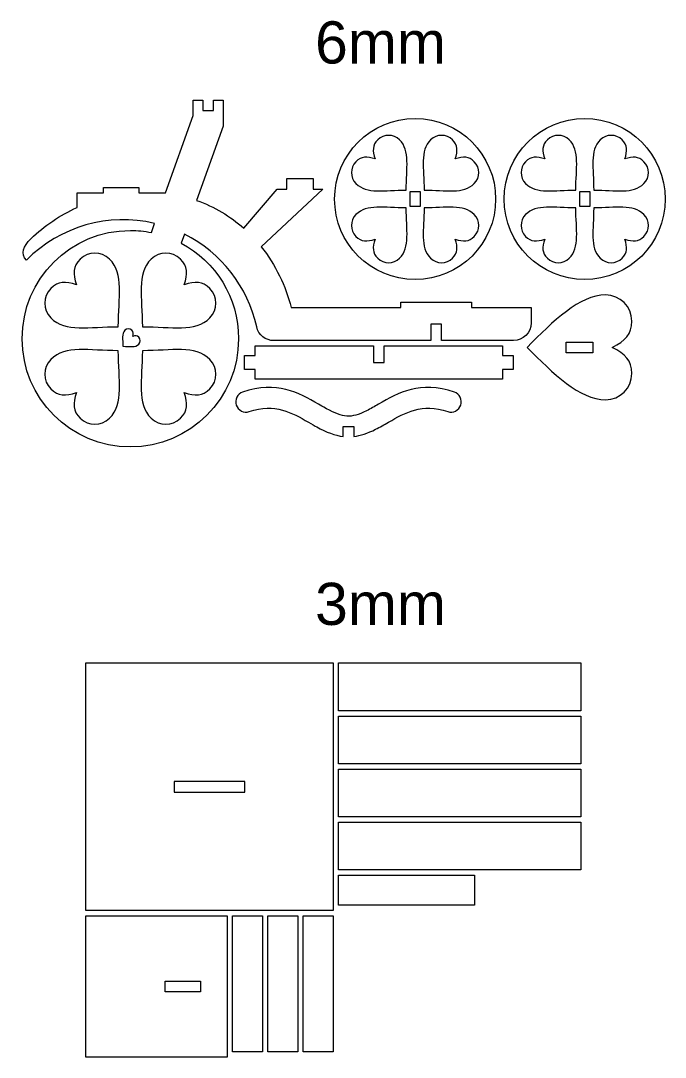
# Model space of a CAD drawing. Header units: millimetres. Extents: x 1785 to 2676, y -1582 to -996.
# Drawn here: x 1785 to 2150, y -1582 to -996 of the extents above; entities that cross this region are included whole.
import ezdxf

# ---------------------------------------------------------------- set-up
doc = ezdxf.new("R2010")
doc.units = ezdxf.units.MM
doc.header["$MEASUREMENT"] = 0
doc.layers.add('Camada 1', color=7, linetype='Continuous')
doc.styles.add('0', font='arial.ttf', dxfattribs={"height": 1})

msp = doc.modelspace()

# ---------------------------------------------------------------- linework, layer by layer
at = {"layer": 'Camada 1', "color": 250, "lineweight": 20}
for points, knots in [([(1894.0501, -1046.5773), (1894.0501, -1046.5773), (1888.0501, -1046.5773), (1888.0501, -1046.5773), (1888.0501, -1046.5773), (1888.0501, -1046.5773), (1888.0501, -1040.8004), (1888.0501, -1040.8004), (1888.0501, -1040.8004), (1888.0501, -1040.8004), (1882.5774, -1040.8004), (1882.5774, -1040.8004), (1882.5774, -1040.8004), (1882.5774, -1040.8004), (1882.5774, -1049.4567), (1882.5774, -1049.4567), (1882.5774, -1049.4567), (1882.5774, -1049.4567), (1866.9504, -1093.2514), (1866.9504, -1093.2514), (1866.9504, -1093.2514), (1866.9504, -1093.2514), (1851.9504, -1093.2514), (1851.9504, -1093.2514), (1851.9504, -1093.2514), (1851.9504, -1093.2514), (1851.9504, -1090.2514), (1851.9504, -1090.2514), (1851.9504, -1090.2514), (1851.9504, -1090.2514), (1831.9504, -1090.2514), (1831.9504, -1090.2514), (1831.9504, -1090.2514), (1831.9504, -1090.2514), (1831.9504, -1093.2514), (1831.9504, -1093.2514), (1831.9504, -1093.2514), (1831.9504, -1093.2514), (1816.9504, -1093.2514), (1816.9504, -1093.2514), (1816.9504, -1093.2514), (1816.9504, -1093.2514), (1816.9504, -1101.4876), (1816.9504, -1101.4876), (1816.9504, -1101.4876), (1807.386, -1105.7916), (1798.4586, -1111.7301), (1790.8149, -1119.179), (1790.8149, -1119.179), (1786.4247, -1123.4573), (1785.0845, -1127.7052), (1788.2783, -1131.2603), (1788.2783, -1131.2603), (1807.3465, -1112.0591), (1834.8769, -1104.3838), (1860.8006, -1110.4863), (1860.8006, -1110.4863), (1860.8006, -1110.4863), (1858.9641, -1115.6329), (1858.9641, -1115.6329), (1858.9641, -1115.6329), (1855.122, -1114.8773), (1851.1506, -1114.4813), (1847.0869, -1114.4813), (1847.0869, -1114.4813), (1813.2841, -1114.4813), (1785.8814, -1141.8841), (1785.8814, -1175.6869), (1785.8814, -1175.6869), (1785.8814, -1209.4898), (1813.2841, -1236.8924), (1847.0869, -1236.8924), (1847.0869, -1236.8924), (1880.8897, -1236.8924), (1908.2924, -1209.4898), (1908.2924, -1175.6869), (1908.2924, -1175.6869), (1908.2924, -1152.3051), (1895.1812, -1131.9853), (1875.9097, -1121.6791), (1875.9097, -1121.6791), (1875.9097, -1121.6791), (1877.7165, -1116.6157), (1877.7165, -1116.6157), (1877.7165, -1116.6157), (1898.5229, -1127.0296), (1913.5282, -1146.3002), (1918.5541, -1168.968), (1918.5541, -1168.968), (1919.5691, -1173.5456), (1923.6283, -1176.8033), (1928.317, -1176.8034), (1928.317, -1176.8034), (1928.317, -1176.8034), (2017.0135, -1176.8033), (2017.0135, -1176.8033), (2017.0135, -1176.8033), (2017.0135, -1176.8033), (2017.0135, -1167.4551), (2017.0135, -1167.4551), (2017.0135, -1167.4551), (2017.0135, -1167.4551), (2023.0135, -1167.4551), (2023.0135, -1167.4551), (2023.0135, -1167.4551), (2023.0135, -1167.4551), (2023.0135, -1176.8033), (2023.0135, -1176.8033), (2023.0135, -1176.8033), (2023.0135, -1176.8033), (2063.7944, -1176.8033), (2063.7944, -1176.8033), (2063.7944, -1176.8033), (2069.3172, -1176.8033), (2073.7943, -1172.3262), (2073.7944, -1166.8034), (2073.7944, -1166.8034), (2073.7944, -1166.8034), (2073.7944, -1158.1068), (2073.7944, -1158.1068), (2073.7944, -1158.1068), (2073.7944, -1158.1068), (2040.0135, -1158.1068), (2040.0135, -1158.1068), (2040.0135, -1158.1068), (2040.0135, -1158.1068), (2040.0135, -1155.1068), (2040.0135, -1155.1068), (2040.0135, -1155.1068), (2040.0135, -1155.1068), (2000.0135, -1155.1068), (2000.0135, -1155.1068), (2000.0135, -1155.1068), (2000.0135, -1155.1068), (2000.0135, -1158.1068), (2000.0135, -1158.1068), (2000.0135, -1158.1068), (2000.0135, -1158.1068), (1938.0135, -1158.1068), (1938.0135, -1158.1068), (1938.0135, -1158.1068), (1934.9909, -1145.8679), (1929.2624, -1133.9252), (1921.1255, -1123.6928), (1921.1255, -1123.6928), (1921.1255, -1123.6928), (1955.9873, -1091.0888), (1955.9873, -1091.0888), (1955.9873, -1091.0888), (1955.9873, -1091.0888), (1950.5961, -1091.0888), (1950.5961, -1091.0888), (1950.5961, -1091.0888), (1950.5961, -1091.0888), (1950.5961, -1085.0888), (1950.5961, -1085.0888), (1950.5961, -1085.0888), (1950.5961, -1085.0888), (1935.5961, -1085.0888), (1935.5961, -1085.0888), (1935.5961, -1085.0888), (1935.5961, -1085.0888), (1935.5961, -1091.0888), (1935.5961, -1091.0888), (1935.5961, -1091.0888), (1935.5961, -1091.0888), (1930.2048, -1091.0888), (1930.2048, -1091.0888), (1930.2048, -1091.0888), (1930.2048, -1091.0888), (1911.2037, -1113.1836), (1911.2037, -1113.1836), (1911.2037, -1113.1836), (1903.6246, -1106.4336), (1894.6884, -1100.9991), (1884.5299, -1097.5211), (1884.5299, -1097.5211), (1884.5299, -1097.5211), (1899.5228, -1055.5035), (1899.5228, -1055.5035), (1899.5228, -1055.5035), (1899.5228, -1055.5035), (1899.5228, -1040.8004), (1899.5228, -1040.8004), (1899.5228, -1040.8004), (1899.5228, -1040.8004), (1894.0501, -1040.8004), (1894.0501, -1040.8004), (1894.0501, -1040.8004), (1894.0501, -1040.8004), (1894.0501, -1046.5773), (1894.0501, -1046.5773)], [0, 0, 0, 0, 0.02040816, 0.02040816, 0.02040816, 0.02040816, 0.04081633, 0.04081633, 0.04081633, 0.04081633, 0.06122449, 0.06122449, 0.06122449, 0.06122449, 0.08163265, 0.08163265, 0.08163265, 0.08163265, 0.10204082, 0.10204082, 0.10204082, 0.10204082, 0.12244898, 0.12244898, 0.12244898, 0.12244898, 0.14285714, 0.14285714, 0.14285714, 0.14285714, 0.16326531, 0.16326531, 0.16326531, 0.16326531, 0.18367347, 0.18367347, 0.18367347, 0.18367347, 0.20408163, 0.20408163, 0.20408163, 0.20408163, 0.2244898, 0.2244898, 0.2244898, 0.2244898, 0.24489796, 0.24489796, 0.24489796, 0.24489796, 0.26530612, 0.26530612, 0.26530612, 0.26530612, 0.28571429, 0.28571429, 0.28571429, 0.28571429, 0.30612245, 0.30612245, 0.30612245, 0.30612245, 0.32653061, 0.32653061, 0.32653061, 0.32653061, 0.34693878, 0.34693878, 0.34693878, 0.34693878, 0.36734694, 0.36734694, 0.36734694, 0.36734694, 0.3877551, 0.3877551, 0.3877551, 0.3877551, 0.40816327, 0.40816327, 0.40816327, 0.40816327, 0.42857143, 0.42857143, 0.42857143, 0.42857143, 0.44897959, 0.44897959, 0.44897959, 0.44897959, 0.46938776, 0.46938776, 0.46938776, 0.46938776, 0.48979592, 0.48979592, 0.48979592, 0.48979592, 0.51020408, 0.51020408, 0.51020408, 0.51020408, 0.53061224, 0.53061224, 0.53061224, 0.53061224, 0.55102041, 0.55102041, 0.55102041, 0.55102041, 0.57142857, 0.57142857, 0.57142857, 0.57142857, 0.59183673, 0.59183673, 0.59183673, 0.59183673, 0.6122449, 0.6122449, 0.6122449, 0.6122449, 0.63265306, 0.63265306, 0.63265306, 0.63265306, 0.65306122, 0.65306122, 0.65306122, 0.65306122, 0.67346939, 0.67346939, 0.67346939, 0.67346939, 0.69387755, 0.69387755, 0.69387755, 0.69387755, 0.71428571, 0.71428571, 0.71428571, 0.71428571, 0.73469388, 0.73469388, 0.73469388, 0.73469388, 0.75510204, 0.75510204, 0.75510204, 0.75510204, 0.7755102, 0.7755102, 0.7755102, 0.7755102, 0.79591837, 0.79591837, 0.79591837, 0.79591837, 0.81632653, 0.81632653, 0.81632653, 0.81632653, 0.83673469, 0.83673469, 0.83673469, 0.83673469, 0.85714286, 0.85714286, 0.85714286, 0.85714286, 0.87755102, 0.87755102, 0.87755102, 0.87755102, 0.89795918, 0.89795918, 0.89795918, 0.89795918, 0.91836735, 0.91836735, 0.91836735, 0.91836735, 0.93877551, 0.93877551, 0.93877551, 0.93877551, 0.95918367, 0.95918367, 0.95918367, 0.95918367, 1, 1, 1, 1]), ([(2008.1778, -1051.1832), (1983.0251, -1051.1831), (1962.6348, -1071.5733), (1962.6348, -1096.726), (1962.6348, -1096.726), (1962.6348, -1121.8785), (1983.0249, -1142.2687), (2008.1775, -1142.2687), (2008.1775, -1142.2687), (2033.3301, -1142.2687), (2053.7202, -1121.8786), (2053.7203, -1096.7261), (2053.7203, -1096.7261), (2053.7204, -1071.5735), (2033.3303, -1051.1833), (2008.1778, -1051.1832)], [0, 0, 0, 0, 0.2, 0.2, 0.2, 0.2, 0.4, 0.4, 0.4, 0.4, 0.6, 0.6, 0.6, 0.6, 1, 1, 1, 1]), ([(2104.1333, -1051.1832), (2078.9806, -1051.1831), (2058.5903, -1071.5733), (2058.5903, -1096.726), (2058.5903, -1096.726), (2058.5903, -1121.8785), (2078.9804, -1142.2687), (2104.133, -1142.2687), (2104.133, -1142.2687), (2129.2856, -1142.2687), (2149.6757, -1121.8786), (2149.6758, -1096.7261), (2149.6758, -1096.7261), (2149.6759, -1071.5735), (2129.2858, -1051.1833), (2104.1333, -1051.1832)], [0, 0, 0, 0, 0.2, 0.2, 0.2, 0.2, 0.4, 0.4, 0.4, 0.4, 0.6, 0.6, 0.6, 0.6, 1, 1, 1, 1]), ([(2003.1244, -1091.6727), (1990.77, -1091.6727), (1980.875, -1094.132), (1974.6979, -1087.9548), (1974.6979, -1087.9548), (1971.288, -1084.545), (1971.288, -1079.0103), (1974.6979, -1075.6004), (1974.6979, -1075.6004), (1977.7865, -1072.5118), (1980.875, -1072.5118), (1985.5078, -1074.0561), (1985.5078, -1074.0561), (1983.9635, -1069.4232), (1983.9635, -1066.3348), (1987.0523, -1063.246), (1987.0523, -1063.246), (1990.4621, -1059.8362), (1995.9969, -1059.8362), (1999.4067, -1063.246), (1999.4067, -1063.246), (2005.5839, -1069.4231), (2003.1245, -1079.3182), (2003.1244, -1091.6727)], [0, 0, 0, 0, 0.14285714, 0.14285714, 0.14285714, 0.14285714, 0.28571429, 0.28571429, 0.28571429, 0.28571429, 0.42857143, 0.42857143, 0.42857143, 0.42857143, 0.57142857, 0.57142857, 0.57142857, 0.57142857, 0.71428571, 0.71428571, 0.71428571, 0.71428571, 1, 1, 1, 1]), ([(2041.6574, -1087.9548), (2035.4803, -1094.132), (2025.5853, -1091.6727), (2013.2309, -1091.6727), (2013.2309, -1091.6727), (2013.2308, -1079.3182), (2010.7714, -1069.4231), (2016.9486, -1063.246), (2016.9486, -1063.246), (2020.3584, -1059.8362), (2025.8932, -1059.8362), (2029.303, -1063.246), (2029.303, -1063.246), (2032.3918, -1066.3348), (2032.3918, -1069.4232), (2030.8475, -1074.0561), (2030.8475, -1074.0561), (2035.4803, -1072.5118), (2038.5689, -1072.5118), (2041.6574, -1075.6004), (2041.6574, -1075.6004), (2045.0673, -1079.0103), (2045.0673, -1084.545), (2041.6574, -1087.9548)], [0, 0, 0, 0, 0.14285714, 0.14285714, 0.14285714, 0.14285714, 0.28571429, 0.28571429, 0.28571429, 0.28571429, 0.42857143, 0.42857143, 0.42857143, 0.42857143, 0.57142857, 0.57142857, 0.57142857, 0.57142857, 0.71428571, 0.71428571, 0.71428571, 0.71428571, 1, 1, 1, 1]), ([(2099.0799, -1091.6727), (2086.7255, -1091.6727), (2076.8305, -1094.132), (2070.6534, -1087.9548), (2070.6534, -1087.9548), (2067.2435, -1084.545), (2067.2435, -1079.0103), (2070.6534, -1075.6004), (2070.6534, -1075.6004), (2073.742, -1072.5118), (2076.8305, -1072.5118), (2081.4633, -1074.0561), (2081.4633, -1074.0561), (2079.919, -1069.4232), (2079.919, -1066.3348), (2083.0078, -1063.246), (2083.0078, -1063.246), (2086.4176, -1059.8362), (2091.9524, -1059.8362), (2095.3622, -1063.246), (2095.3622, -1063.246), (2101.5394, -1069.4231), (2099.08, -1079.3182), (2099.0799, -1091.6727)], [0, 0, 0, 0, 0.14285714, 0.14285714, 0.14285714, 0.14285714, 0.28571429, 0.28571429, 0.28571429, 0.28571429, 0.42857143, 0.42857143, 0.42857143, 0.42857143, 0.57142857, 0.57142857, 0.57142857, 0.57142857, 0.71428571, 0.71428571, 0.71428571, 0.71428571, 1, 1, 1, 1]), ([(2137.6129, -1087.9548), (2131.4358, -1094.132), (2121.5408, -1091.6727), (2109.1864, -1091.6727), (2109.1864, -1091.6727), (2109.1863, -1079.3182), (2106.7269, -1069.4231), (2112.9041, -1063.246), (2112.9041, -1063.246), (2116.3139, -1059.8362), (2121.8487, -1059.8362), (2125.2585, -1063.246), (2125.2585, -1063.246), (2128.3473, -1066.3348), (2128.3473, -1069.4232), (2126.803, -1074.0561), (2126.803, -1074.0561), (2131.4358, -1072.5118), (2134.5244, -1072.5118), (2137.6129, -1075.6004), (2137.6129, -1075.6004), (2141.0228, -1079.0103), (2141.0228, -1084.545), (2137.6129, -1087.9548)], [0, 0, 0, 0, 0.14285714, 0.14285714, 0.14285714, 0.14285714, 0.28571429, 0.28571429, 0.28571429, 0.28571429, 0.42857143, 0.42857143, 0.42857143, 0.42857143, 0.57142857, 0.57142857, 0.57142857, 0.57142857, 0.71428571, 0.71428571, 0.71428571, 0.71428571, 1, 1, 1, 1]), ([(2011.1775, -1092.726), (2011.1775, -1092.726), (2011.1775, -1100.7259), (2011.1775, -1100.7259), (2011.1775, -1100.7259), (2011.1775, -1100.7259), (2005.1776, -1100.7259), (2005.1776, -1100.7259), (2005.1776, -1100.7259), (2005.1776, -1100.7259), (2005.1776, -1092.726), (2005.1776, -1092.726), (2005.1776, -1092.726), (2005.1776, -1092.726), (2011.1775, -1092.726), (2011.1775, -1092.726)], [0, 0, 0, 0, 0.2, 0.2, 0.2, 0.2, 0.4, 0.4, 0.4, 0.4, 0.6, 0.6, 0.6, 0.6, 1, 1, 1, 1]), ([(2107.133, -1092.726), (2107.133, -1092.726), (2107.133, -1100.7259), (2107.133, -1100.7259), (2107.133, -1100.7259), (2107.133, -1100.7259), (2101.1331, -1100.7259), (2101.1331, -1100.7259), (2101.1331, -1100.7259), (2101.1331, -1100.7259), (2101.1331, -1092.726), (2101.1331, -1092.726), (2101.1331, -1092.726), (2101.1331, -1092.726), (2107.133, -1092.726), (2107.133, -1092.726)], [0, 0, 0, 0, 0.2, 0.2, 0.2, 0.2, 0.4, 0.4, 0.4, 0.4, 0.6, 0.6, 0.6, 0.6, 1, 1, 1, 1]), ([(2003.1244, -1101.7794), (2003.1245, -1114.1339), (2005.5839, -1124.029), (1999.4067, -1130.2061), (1999.4067, -1130.2061), (1995.9969, -1133.6159), (1990.4621, -1133.6159), (1987.0523, -1130.2061), (1987.0523, -1130.2061), (1983.9635, -1127.1174), (1983.9635, -1124.0288), (1985.5078, -1119.396), (1985.5078, -1119.396), (1980.875, -1120.9403), (1977.7865, -1120.9403), (1974.6979, -1117.8516), (1974.6979, -1117.8516), (1971.288, -1114.4418), (1971.288, -1108.9071), (1974.6979, -1105.4973), (1974.6979, -1105.4973), (1980.875, -1099.3201), (1990.77, -1101.7794), (2003.1244, -1101.7794)], [0, 0, 0, 0, 0.14285714, 0.14285714, 0.14285714, 0.14285714, 0.28571429, 0.28571429, 0.28571429, 0.28571429, 0.42857143, 0.42857143, 0.42857143, 0.42857143, 0.57142857, 0.57142857, 0.57142857, 0.57142857, 0.71428571, 0.71428571, 0.71428571, 0.71428571, 1, 1, 1, 1]), ([(2013.2309, -1101.7794), (2025.5853, -1101.7794), (2035.4803, -1099.3201), (2041.6574, -1105.4973), (2041.6574, -1105.4973), (2045.0673, -1108.9071), (2045.0673, -1114.4418), (2041.6574, -1117.8516), (2041.6574, -1117.8516), (2038.5689, -1120.9403), (2035.4803, -1120.9403), (2030.8475, -1119.396), (2030.8475, -1119.396), (2032.3918, -1124.0288), (2032.3918, -1127.1174), (2029.303, -1130.2061), (2029.303, -1130.2061), (2025.8932, -1133.6159), (2020.3584, -1133.6159), (2016.9486, -1130.2061), (2016.9486, -1130.2061), (2010.7714, -1124.029), (2013.2308, -1114.1339), (2013.2309, -1101.7794)], [0, 0, 0, 0, 0.14285714, 0.14285714, 0.14285714, 0.14285714, 0.28571429, 0.28571429, 0.28571429, 0.28571429, 0.42857143, 0.42857143, 0.42857143, 0.42857143, 0.57142857, 0.57142857, 0.57142857, 0.57142857, 0.71428571, 0.71428571, 0.71428571, 0.71428571, 1, 1, 1, 1]), ([(2099.0799, -1101.7794), (2099.08, -1114.1339), (2101.5394, -1124.029), (2095.3622, -1130.2061), (2095.3622, -1130.2061), (2091.9524, -1133.6159), (2086.4176, -1133.6159), (2083.0078, -1130.2061), (2083.0078, -1130.2061), (2079.919, -1127.1174), (2079.919, -1124.0288), (2081.4633, -1119.396), (2081.4633, -1119.396), (2076.8305, -1120.9403), (2073.742, -1120.9403), (2070.6534, -1117.8516), (2070.6534, -1117.8516), (2067.2435, -1114.4418), (2067.2435, -1108.9071), (2070.6534, -1105.4973), (2070.6534, -1105.4973), (2076.8305, -1099.3201), (2086.7255, -1101.7794), (2099.0799, -1101.7794)], [0, 0, 0, 0, 0.14285714, 0.14285714, 0.14285714, 0.14285714, 0.28571429, 0.28571429, 0.28571429, 0.28571429, 0.42857143, 0.42857143, 0.42857143, 0.42857143, 0.57142857, 0.57142857, 0.57142857, 0.57142857, 0.71428571, 0.71428571, 0.71428571, 0.71428571, 1, 1, 1, 1]), ([(2109.1864, -1101.7794), (2121.5408, -1101.7794), (2131.4358, -1099.3201), (2137.6129, -1105.4973), (2137.6129, -1105.4973), (2141.0228, -1108.9071), (2141.0228, -1114.4418), (2137.6129, -1117.8516), (2137.6129, -1117.8516), (2134.5244, -1120.9403), (2131.4358, -1120.9403), (2126.803, -1119.396), (2126.803, -1119.396), (2128.3473, -1124.0288), (2128.3473, -1127.1174), (2125.2585, -1130.2061), (2125.2585, -1130.2061), (2121.8487, -1133.6159), (2116.3139, -1133.6159), (2112.9041, -1130.2061), (2112.9041, -1130.2061), (2106.7269, -1124.029), (2109.1863, -1114.1339), (2109.1864, -1101.7794)], [0, 0, 0, 0, 0.14285714, 0.14285714, 0.14285714, 0.14285714, 0.28571429, 0.28571429, 0.28571429, 0.28571429, 0.42857143, 0.42857143, 0.42857143, 0.42857143, 0.57142857, 0.57142857, 0.57142857, 0.57142857, 0.71428571, 0.71428571, 0.71428571, 0.71428571, 1, 1, 1, 1]), ([(1818.6965, -1130.6927), (1823.279, -1126.1102), (1830.7172, -1126.1102), (1835.2997, -1130.6928), (1835.2997, -1130.6928), (1843.6013, -1138.9944), (1840.2961, -1152.2924), (1840.2959, -1168.8958), (1840.2959, -1168.8958), (1823.6927, -1168.8958), (1810.3947, -1172.201), (1802.0931, -1163.8993), (1802.0931, -1163.8993), (1797.5106, -1159.3169), (1797.5106, -1151.8786), (1802.0931, -1147.2962), (1802.0931, -1147.2962), (1806.244, -1143.1453), (1810.3947, -1143.1453), (1816.6207, -1145.2205), (1816.6207, -1145.2205), (1814.5455, -1138.9945), (1814.5455, -1134.8438), (1818.6965, -1130.6927)], [0, 0, 0, 0, 0.14285714, 0.14285714, 0.14285714, 0.14285714, 0.28571429, 0.28571429, 0.28571429, 0.28571429, 0.42857143, 0.42857143, 0.42857143, 0.42857143, 0.57142857, 0.57142857, 0.57142857, 0.57142857, 0.71428571, 0.71428571, 0.71428571, 0.71428571, 1, 1, 1, 1]), ([(1853.8783, -1168.8958), (1853.8781, -1152.2924), (1850.573, -1138.9943), (1858.8746, -1130.6927), (1858.8746, -1130.6927), (1863.457, -1126.1102), (1870.8953, -1126.1102), (1875.4778, -1130.6927), (1875.4778, -1130.6927), (1879.6288, -1134.8438), (1879.6288, -1138.9945), (1877.5535, -1145.2205), (1877.5535, -1145.2205), (1883.7795, -1143.1452), (1887.9303, -1143.1452), (1892.0811, -1147.2961), (1892.0811, -1147.2961), (1896.6636, -1151.8786), (1896.6636, -1159.3168), (1892.0811, -1163.8993), (1892.0811, -1163.8993), (1883.7795, -1172.2009), (1870.4815, -1168.8958), (1853.8783, -1168.8958)], [0, 0, 0, 0, 0.14285714, 0.14285714, 0.14285714, 0.14285714, 0.28571429, 0.28571429, 0.28571429, 0.28571429, 0.42857143, 0.42857143, 0.42857143, 0.42857143, 0.57142857, 0.57142857, 0.57142857, 0.57142857, 0.71428571, 0.71428571, 0.71428571, 0.71428571, 1, 1, 1, 1]), ([(2119.6561, -1180.6009), (2127.0645, -1184.305), (2130.7686, -1188.0092), (2130.7686, -1195.4176), (2130.7686, -1195.4176), (2130.7686, -1203.5964), (2124.1308, -1210.2342), (2115.9519, -1210.2342), (2115.9519, -1210.2342), (2101.1353, -1210.2342), (2086.3186, -1195.4176), (2071.502, -1180.6009), (2071.502, -1180.6009), (2086.3186, -1165.7843), (2101.1353, -1150.9676), (2115.9519, -1150.9676), (2115.9519, -1150.9676), (2124.1308, -1150.9676), (2130.7686, -1157.6054), (2130.7686, -1165.7843), (2130.7686, -1165.7843), (2130.7686, -1173.1926), (2127.0645, -1176.8968), (2119.6561, -1180.6009)], [0, 0, 0, 0, 0.14285714, 0.14285714, 0.14285714, 0.14285714, 0.28571429, 0.28571429, 0.28571429, 0.28571429, 0.42857143, 0.42857143, 0.42857143, 0.42857143, 0.57142857, 0.57142857, 0.57142857, 0.57142857, 0.71428571, 0.71428571, 0.71428571, 0.71428571, 1, 1, 1, 1]), ([(1847.9664, -1170.9478), (1848.9499, -1171.9314), (1848.9501, -1172.915), (1848.4582, -1174.3903), (1848.4582, -1174.3903), (1849.9335, -1173.8984), (1850.9169, -1173.8985), (1851.9006, -1174.8821), (1851.9006, -1174.8821), (1852.9865, -1175.9677), (1852.9865, -1177.7302), (1851.9006, -1178.8161), (1851.9006, -1178.8161), (1849.9335, -1180.7832), (1846.7825, -1180), (1842.8484, -1180.0001), (1842.8484, -1180.0001), (1842.8483, -1176.066), (1842.0652, -1172.915), (1844.0324, -1170.9479), (1844.0324, -1170.9479), (1845.1181, -1169.862), (1846.8806, -1169.862), (1847.9664, -1170.9478)], [0, 0, 0, 0, 0.14285714, 0.14285714, 0.14285714, 0.14285714, 0.28571429, 0.28571429, 0.28571429, 0.28571429, 0.42857143, 0.42857143, 0.42857143, 0.42857143, 0.57142857, 0.57142857, 0.57142857, 0.57142857, 0.71428571, 0.71428571, 0.71428571, 0.71428571, 1, 1, 1, 1]), ([(2093.6353, -1183.6009), (2093.6353, -1183.6009), (2108.6353, -1183.6009), (2108.6353, -1183.6009), (2108.6353, -1183.6009), (2108.6353, -1183.6009), (2108.6353, -1177.6009), (2108.6353, -1177.6009), (2108.6353, -1177.6009), (2108.6353, -1177.6009), (2093.6353, -1177.6009), (2093.6353, -1177.6009), (2093.6353, -1177.6009), (2093.6353, -1177.6009), (2093.6353, -1183.6009), (2093.6353, -1183.6009)], [0, 0, 0, 0, 0.2, 0.2, 0.2, 0.2, 0.4, 0.4, 0.4, 0.4, 0.6, 0.6, 0.6, 0.6, 1, 1, 1, 1]), ([(1802.0931, -1187.4749), (1810.3947, -1179.1733), (1823.6927, -1182.4784), (1840.2959, -1182.4784), (1840.2959, -1182.4784), (1840.2961, -1199.0818), (1843.6012, -1212.3799), (1835.2996, -1220.6814), (1835.2996, -1220.6814), (1830.7172, -1225.2639), (1823.2789, -1225.2639), (1818.6964, -1220.6814), (1818.6964, -1220.6814), (1814.5454, -1216.5303), (1814.5454, -1212.3797), (1816.6207, -1206.1535), (1816.6207, -1206.1535), (1810.3947, -1208.229), (1806.2439, -1208.229), (1802.0931, -1204.0781), (1802.0931, -1204.0781), (1797.5106, -1199.4956), (1797.5106, -1192.0574), (1802.0931, -1187.4749)], [0, 0, 0, 0, 0.14285714, 0.14285714, 0.14285714, 0.14285714, 0.28571429, 0.28571429, 0.28571429, 0.28571429, 0.42857143, 0.42857143, 0.42857143, 0.42857143, 0.57142857, 0.57142857, 0.57142857, 0.57142857, 0.71428571, 0.71428571, 0.71428571, 0.71428571, 1, 1, 1, 1]), ([(1853.8783, -1182.4784), (1870.4815, -1182.4784), (1883.7795, -1179.1733), (1892.0811, -1187.4749), (1892.0811, -1187.4749), (1896.6636, -1192.0574), (1896.6636, -1199.4956), (1892.0811, -1204.0781), (1892.0811, -1204.0781), (1887.9303, -1208.229), (1883.7795, -1208.229), (1877.5535, -1206.1535), (1877.5535, -1206.1535), (1879.6288, -1212.3797), (1879.6288, -1216.5303), (1875.4778, -1220.6814), (1875.4778, -1220.6814), (1870.8953, -1225.2639), (1863.457, -1225.2639), (1858.8746, -1220.6814), (1858.8746, -1220.6814), (1850.573, -1212.3799), (1853.8781, -1199.0818), (1853.8783, -1182.4784)], [0, 0, 0, 0, 0.14285714, 0.14285714, 0.14285714, 0.14285714, 0.28571429, 0.28571429, 0.28571429, 0.28571429, 0.42857143, 0.42857143, 0.42857143, 0.42857143, 0.57142857, 0.57142857, 0.57142857, 0.57142857, 0.71428571, 0.71428571, 0.71428571, 0.71428571, 1, 1, 1, 1]), ([(2057.6924, -1179.8033), (2057.6924, -1179.8033), (1990.6932, -1179.8033), (1990.6932, -1179.8033), (1990.6932, -1179.8033), (1990.6932, -1179.8033), (1990.6932, -1189.1515), (1990.6932, -1189.1515), (1990.6932, -1189.1515), (1990.6932, -1189.1515), (1984.6932, -1189.1515), (1984.6932, -1189.1515), (1984.6932, -1189.1515), (1984.6932, -1189.1515), (1984.6932, -1179.8033), (1984.6932, -1179.8033), (1984.6932, -1179.8033), (1984.6932, -1179.8033), (1917.6939, -1179.8033), (1917.6939, -1179.8033), (1917.6939, -1179.8033), (1917.6939, -1179.8033), (1917.6939, -1185.1515), (1917.6939, -1185.1515), (1917.6939, -1185.1515), (1917.6939, -1185.1515), (1911.694, -1185.1515), (1911.694, -1185.1515), (1911.694, -1185.1515), (1911.694, -1185.1515), (1911.694, -1193.1515), (1911.694, -1193.1515), (1911.694, -1193.1515), (1911.694, -1193.1515), (1917.6939, -1193.1515), (1917.6939, -1193.1515), (1917.6939, -1193.1515), (1917.6939, -1193.1515), (1917.6939, -1198.4997), (1917.6939, -1198.4997), (1917.6939, -1198.4997), (1917.6939, -1198.4997), (2057.6924, -1198.4997), (2057.6924, -1198.4997), (2057.6924, -1198.4997), (2057.6924, -1198.4997), (2057.6924, -1193.1515), (2057.6924, -1193.1515), (2057.6924, -1193.1515), (2057.6924, -1193.1515), (2063.6924, -1193.1515), (2063.6924, -1193.1515), (2063.6924, -1193.1515), (2063.6924, -1193.1515), (2063.6924, -1185.1515), (2063.6924, -1185.1515), (2063.6924, -1185.1515), (2063.6924, -1185.1515), (2057.6924, -1185.1515), (2057.6924, -1185.1515), (2057.6924, -1185.1515), (2057.6924, -1185.1515), (2057.6924, -1179.8033), (2057.6924, -1179.8033)], [0, 0, 0, 0, 0.05882353, 0.05882353, 0.05882353, 0.05882353, 0.11764706, 0.11764706, 0.11764706, 0.11764706, 0.17647059, 0.17647059, 0.17647059, 0.17647059, 0.23529412, 0.23529412, 0.23529412, 0.23529412, 0.29411765, 0.29411765, 0.29411765, 0.29411765, 0.35294118, 0.35294118, 0.35294118, 0.35294118, 0.41176471, 0.41176471, 0.41176471, 0.41176471, 0.47058824, 0.47058824, 0.47058824, 0.47058824, 0.52941176, 0.52941176, 0.52941176, 0.52941176, 0.58823529, 0.58823529, 0.58823529, 0.58823529, 0.64705882, 0.64705882, 0.64705882, 0.64705882, 0.70588235, 0.70588235, 0.70588235, 0.70588235, 0.76470588, 0.76470588, 0.76470588, 0.76470588, 0.82352941, 0.82352941, 0.82352941, 0.82352941, 0.88235294, 0.88235294, 0.88235294, 0.88235294, 1, 1, 1, 1]), ([(1961.8261, -1499.0763), (1961.8261, -1499.0763), (1961.8261, -1359.0763), (1961.8261, -1359.0763), (1961.8261, -1359.0763), (1961.8261, -1359.0763), (1821.8261, -1359.0763), (1821.8261, -1359.0763), (1821.8261, -1359.0763), (1821.8261, -1359.0763), (1821.8261, -1499.0763), (1821.8261, -1499.0763), (1821.8261, -1499.0763), (1821.8261, -1499.0763), (1961.8261, -1499.0763), (1961.8261, -1499.0763)], [0, 0, 0, 0, 0.2, 0.2, 0.2, 0.2, 0.4, 0.4, 0.4, 0.4, 0.6, 0.6, 0.6, 0.6, 1, 1, 1, 1]), ([(2101.8261, -1386.0763), (2101.8261, -1386.0763), (2101.8261, -1359.0763), (2101.8261, -1359.0763), (2101.8261, -1359.0763), (2101.8261, -1359.0763), (1964.8261, -1359.0763), (1964.8261, -1359.0763), (1964.8261, -1359.0763), (1964.8261, -1359.0763), (1964.8261, -1386.0763), (1964.8261, -1386.0763), (1964.8261, -1386.0763), (1964.8261, -1386.0763), (2101.8261, -1386.0763), (2101.8261, -1386.0763)], [0, 0, 0, 0, 0.2, 0.2, 0.2, 0.2, 0.4, 0.4, 0.4, 0.4, 0.6, 0.6, 0.6, 0.6, 1, 1, 1, 1]), ([(2101.8261, -1416.0763), (2101.8261, -1416.0763), (2101.8261, -1389.0763), (2101.8261, -1389.0763), (2101.8261, -1389.0763), (2101.8261, -1389.0763), (1964.8261, -1389.0763), (1964.8261, -1389.0763), (1964.8261, -1389.0763), (1964.8261, -1389.0763), (1964.8261, -1416.0763), (1964.8261, -1416.0763), (1964.8261, -1416.0763), (1964.8261, -1416.0763), (2101.8261, -1416.0763), (2101.8261, -1416.0763)], [0, 0, 0, 0, 0.2, 0.2, 0.2, 0.2, 0.4, 0.4, 0.4, 0.4, 0.6, 0.6, 0.6, 0.6, 1, 1, 1, 1]), ([(2101.8261, -1446.0763), (2101.8261, -1446.0763), (2101.8261, -1419.0763), (2101.8261, -1419.0763), (2101.8261, -1419.0763), (2101.8261, -1419.0763), (1964.8261, -1419.0763), (1964.8261, -1419.0763), (1964.8261, -1419.0763), (1964.8261, -1419.0763), (1964.8261, -1446.0763), (1964.8261, -1446.0763), (1964.8261, -1446.0763), (1964.8261, -1446.0763), (2101.8261, -1446.0763), (2101.8261, -1446.0763)], [0, 0, 0, 0, 0.2, 0.2, 0.2, 0.2, 0.4, 0.4, 0.4, 0.4, 0.6, 0.6, 0.6, 0.6, 1, 1, 1, 1]), ([(1911.8261, -1426.0763), (1911.8261, -1426.0763), (1911.8261, -1432.0763), (1911.8261, -1432.0763), (1911.8261, -1432.0763), (1911.8261, -1432.0763), (1871.8261, -1432.0763), (1871.8261, -1432.0763), (1871.8261, -1432.0763), (1871.8261, -1432.0763), (1871.8261, -1426.0763), (1871.8261, -1426.0763), (1871.8261, -1426.0763), (1871.8261, -1426.0763), (1911.8261, -1426.0763), (1911.8261, -1426.0763)], [0, 0, 0, 0, 0.2, 0.2, 0.2, 0.2, 0.4, 0.4, 0.4, 0.4, 0.6, 0.6, 0.6, 0.6, 1, 1, 1, 1]), ([(2101.8261, -1476.0763), (2101.8261, -1476.0763), (2101.8261, -1449.0763), (2101.8261, -1449.0763), (2101.8261, -1449.0763), (2101.8261, -1449.0763), (1964.8261, -1449.0763), (1964.8261, -1449.0763), (1964.8261, -1449.0763), (1964.8261, -1449.0763), (1964.8261, -1476.0763), (1964.8261, -1476.0763), (1964.8261, -1476.0763), (1964.8261, -1476.0763), (2101.8261, -1476.0763), (2101.8261, -1476.0763)], [0, 0, 0, 0, 0.2, 0.2, 0.2, 0.2, 0.4, 0.4, 0.4, 0.4, 0.6, 0.6, 0.6, 0.6, 1, 1, 1, 1]), ([(1964.8261, -1496.0763), (1964.8261, -1496.0763), (2041.8261, -1496.0763), (2041.8261, -1496.0763), (2041.8261, -1496.0763), (2041.8261, -1496.0763), (2041.8261, -1479.0763), (2041.8261, -1479.0763), (2041.8261, -1479.0763), (2041.8261, -1479.0763), (1964.8261, -1479.0763), (1964.8261, -1479.0763), (1964.8261, -1479.0763), (1964.8261, -1479.0763), (1964.8261, -1496.0763), (1964.8261, -1496.0763)], [0, 0, 0, 0, 0.2, 0.2, 0.2, 0.2, 0.4, 0.4, 0.4, 0.4, 0.6, 0.6, 0.6, 0.6, 1, 1, 1, 1]), ([(1821.8261, -1502.0763), (1821.8261, -1502.0763), (1821.8261, -1582.0763), (1821.8261, -1582.0763), (1821.8261, -1582.0763), (1821.8261, -1582.0763), (1901.8261, -1582.0763), (1901.8261, -1582.0763), (1901.8261, -1582.0763), (1901.8261, -1582.0763), (1901.8261, -1502.0763), (1901.8261, -1502.0763), (1901.8261, -1502.0763), (1901.8261, -1502.0763), (1821.8261, -1502.0763), (1821.8261, -1502.0763)], [0, 0, 0, 0, 0.2, 0.2, 0.2, 0.2, 0.4, 0.4, 0.4, 0.4, 0.6, 0.6, 0.6, 0.6, 1, 1, 1, 1]), ([(1921.8261, -1579.0763), (1921.8261, -1579.0763), (1921.8261, -1502.0763), (1921.8261, -1502.0763), (1921.8261, -1502.0763), (1921.8261, -1502.0763), (1904.8261, -1502.0763), (1904.8261, -1502.0763), (1904.8261, -1502.0763), (1904.8261, -1502.0763), (1904.8261, -1579.0763), (1904.8261, -1579.0763), (1904.8261, -1579.0763), (1904.8261, -1579.0763), (1921.8261, -1579.0763), (1921.8261, -1579.0763)], [0, 0, 0, 0, 0.2, 0.2, 0.2, 0.2, 0.4, 0.4, 0.4, 0.4, 0.6, 0.6, 0.6, 0.6, 1, 1, 1, 1]), ([(1941.8261, -1579.0763), (1941.8261, -1579.0763), (1941.8261, -1502.0763), (1941.8261, -1502.0763), (1941.8261, -1502.0763), (1941.8261, -1502.0763), (1924.8261, -1502.0763), (1924.8261, -1502.0763), (1924.8261, -1502.0763), (1924.8261, -1502.0763), (1924.8261, -1579.0763), (1924.8261, -1579.0763), (1924.8261, -1579.0763), (1924.8261, -1579.0763), (1941.8261, -1579.0763), (1941.8261, -1579.0763)], [0, 0, 0, 0, 0.2, 0.2, 0.2, 0.2, 0.4, 0.4, 0.4, 0.4, 0.6, 0.6, 0.6, 0.6, 1, 1, 1, 1]), ([(1961.8261, -1579.0763), (1961.8261, -1579.0763), (1961.8261, -1502.0763), (1961.8261, -1502.0763), (1961.8261, -1502.0763), (1961.8261, -1502.0763), (1944.8261, -1502.0763), (1944.8261, -1502.0763), (1944.8261, -1502.0763), (1944.8261, -1502.0763), (1944.8261, -1579.0763), (1944.8261, -1579.0763), (1944.8261, -1579.0763), (1944.8261, -1579.0763), (1961.8261, -1579.0763), (1961.8261, -1579.0763)], [0, 0, 0, 0, 0.2, 0.2, 0.2, 0.2, 0.4, 0.4, 0.4, 0.4, 0.6, 0.6, 0.6, 0.6, 1, 1, 1, 1]), ([(1866.8261, -1545.0763), (1866.8261, -1545.0763), (1886.8261, -1545.0763), (1886.8261, -1545.0763), (1886.8261, -1545.0763), (1886.8261, -1545.0763), (1886.8261, -1539.0763), (1886.8261, -1539.0763), (1886.8261, -1539.0763), (1886.8261, -1539.0763), (1866.8261, -1539.0763), (1866.8261, -1539.0763), (1866.8261, -1539.0763), (1866.8261, -1539.0763), (1866.8261, -1545.0763), (1866.8261, -1545.0763)], [0, 0, 0, 0, 0.2, 0.2, 0.2, 0.2, 0.4, 0.4, 0.4, 0.4, 0.6, 0.6, 0.6, 0.6, 1, 1, 1, 1])]:
    msp.add_open_spline(points, degree=3, knots=knots, dxfattribs=at)
at = {"layer": 'Camada 1', "color": 250, "lineweight": 9}
msp.add_open_spline([(1914.3652, -1216.899), (1911.3167, -1217.9319), (1908.0081, -1216.2981), (1906.9751, -1213.2497), (1906.9751, -1213.2497), (1905.9422, -1210.2012), (1907.5761, -1206.8926), (1910.6245, -1205.8596), (1910.6245, -1205.8596), (1930.053, -1199.2498), (1942.1854, -1206.2399), (1953.5854, -1212.8079), (1953.5854, -1212.8079), (1954.6882, -1213.4432), (1955.777, -1214.0708), (1958.0564, -1215.3066), (1958.0564, -1215.3066), (1962.7312, -1217.8412), (1966.2867, -1219.2886), (1969.5498, -1219.4923), (1969.5498, -1219.4923), (1972.7483, -1219.692), (1976.166, -1218.7365), (1980.6993, -1216.4833), (1980.6993, -1216.4833), (1983.0274, -1215.3262), (1985.1971, -1214.0762), (1987.3989, -1212.8077), (1987.3989, -1212.8077), (1998.7985, -1206.2399), (2010.9309, -1199.2499), (2030.3591, -1205.8596), (2030.3591, -1205.8596), (2033.4076, -1206.8926), (2035.0414, -1210.2012), (2034.0085, -1213.2497), (2034.0085, -1213.2497), (2032.9756, -1216.2981), (2029.6669, -1217.9319), (2026.6185, -1216.899), (2026.6185, -1216.899), (2012.1391, -1211.973), (2002.3709, -1217.6009), (1993.1923, -1222.8891), (1993.1923, -1222.8891), (1990.6884, -1224.3317), (1988.2211, -1225.7532), (1985.854, -1226.9296), (1985.854, -1226.9296), (1981.2754, -1229.2053), (1977.3247, -1230.5366), (1973.4919, -1230.994), (1973.4919, -1230.994), (1973.4919, -1230.994), (1973.4919, -1225.2944), (1973.4919, -1225.2944), (1973.4919, -1225.2944), (1973.4919, -1225.2944), (1967.4919, -1225.2944), (1967.4919, -1225.2944), (1967.4919, -1225.2944), (1967.4919, -1225.2944), (1967.4919, -1231.0028), (1967.4919, -1231.0028), (1967.4919, -1231.0028), (1962.6941, -1230.4514), (1958.0698, -1228.595), (1952.491, -1225.5704), (1952.491, -1225.5704), (1951.7196, -1225.1522), (1949.7634, -1224.025), (1947.7919, -1222.8893), (1947.7919, -1222.8893), (1938.6132, -1217.6011), (1928.8446, -1211.973), (1914.3652, -1216.899)], degree=3, knots=[0, 0, 0, 0, 0.05, 0.05, 0.05, 0.05, 0.1, 0.1, 0.1, 0.1, 0.15, 0.15, 0.15, 0.15, 0.2, 0.2, 0.2, 0.2, 0.25, 0.25, 0.25, 0.25, 0.3, 0.3, 0.3, 0.3, 0.35, 0.35, 0.35, 0.35, 0.4, 0.4, 0.4, 0.4, 0.45, 0.45, 0.45, 0.45, 0.5, 0.5, 0.5, 0.5, 0.55, 0.55, 0.55, 0.55, 0.6, 0.6, 0.6, 0.6, 0.65, 0.65, 0.65, 0.65, 0.7, 0.7, 0.7, 0.7, 0.75, 0.75, 0.75, 0.75, 0.8, 0.8, 0.8, 0.8, 0.85, 0.85, 0.85, 0.85, 0.9, 0.9, 0.9, 0.9, 1, 1, 1, 1], dxfattribs=at)

# ---------------------------------------------------------------- texts
at = {"layer": 'Camada 1', "color": 250, "style": '0'}
for s, p in [('6mm', (1951.5935, -1020.0703)), ('3mm', (1951.5935, -1337.5704))]:
    msp.add_text(s, height=23.8397, dxfattribs=at).set_placement(p)

doc.saveas('drawing.dxf')
